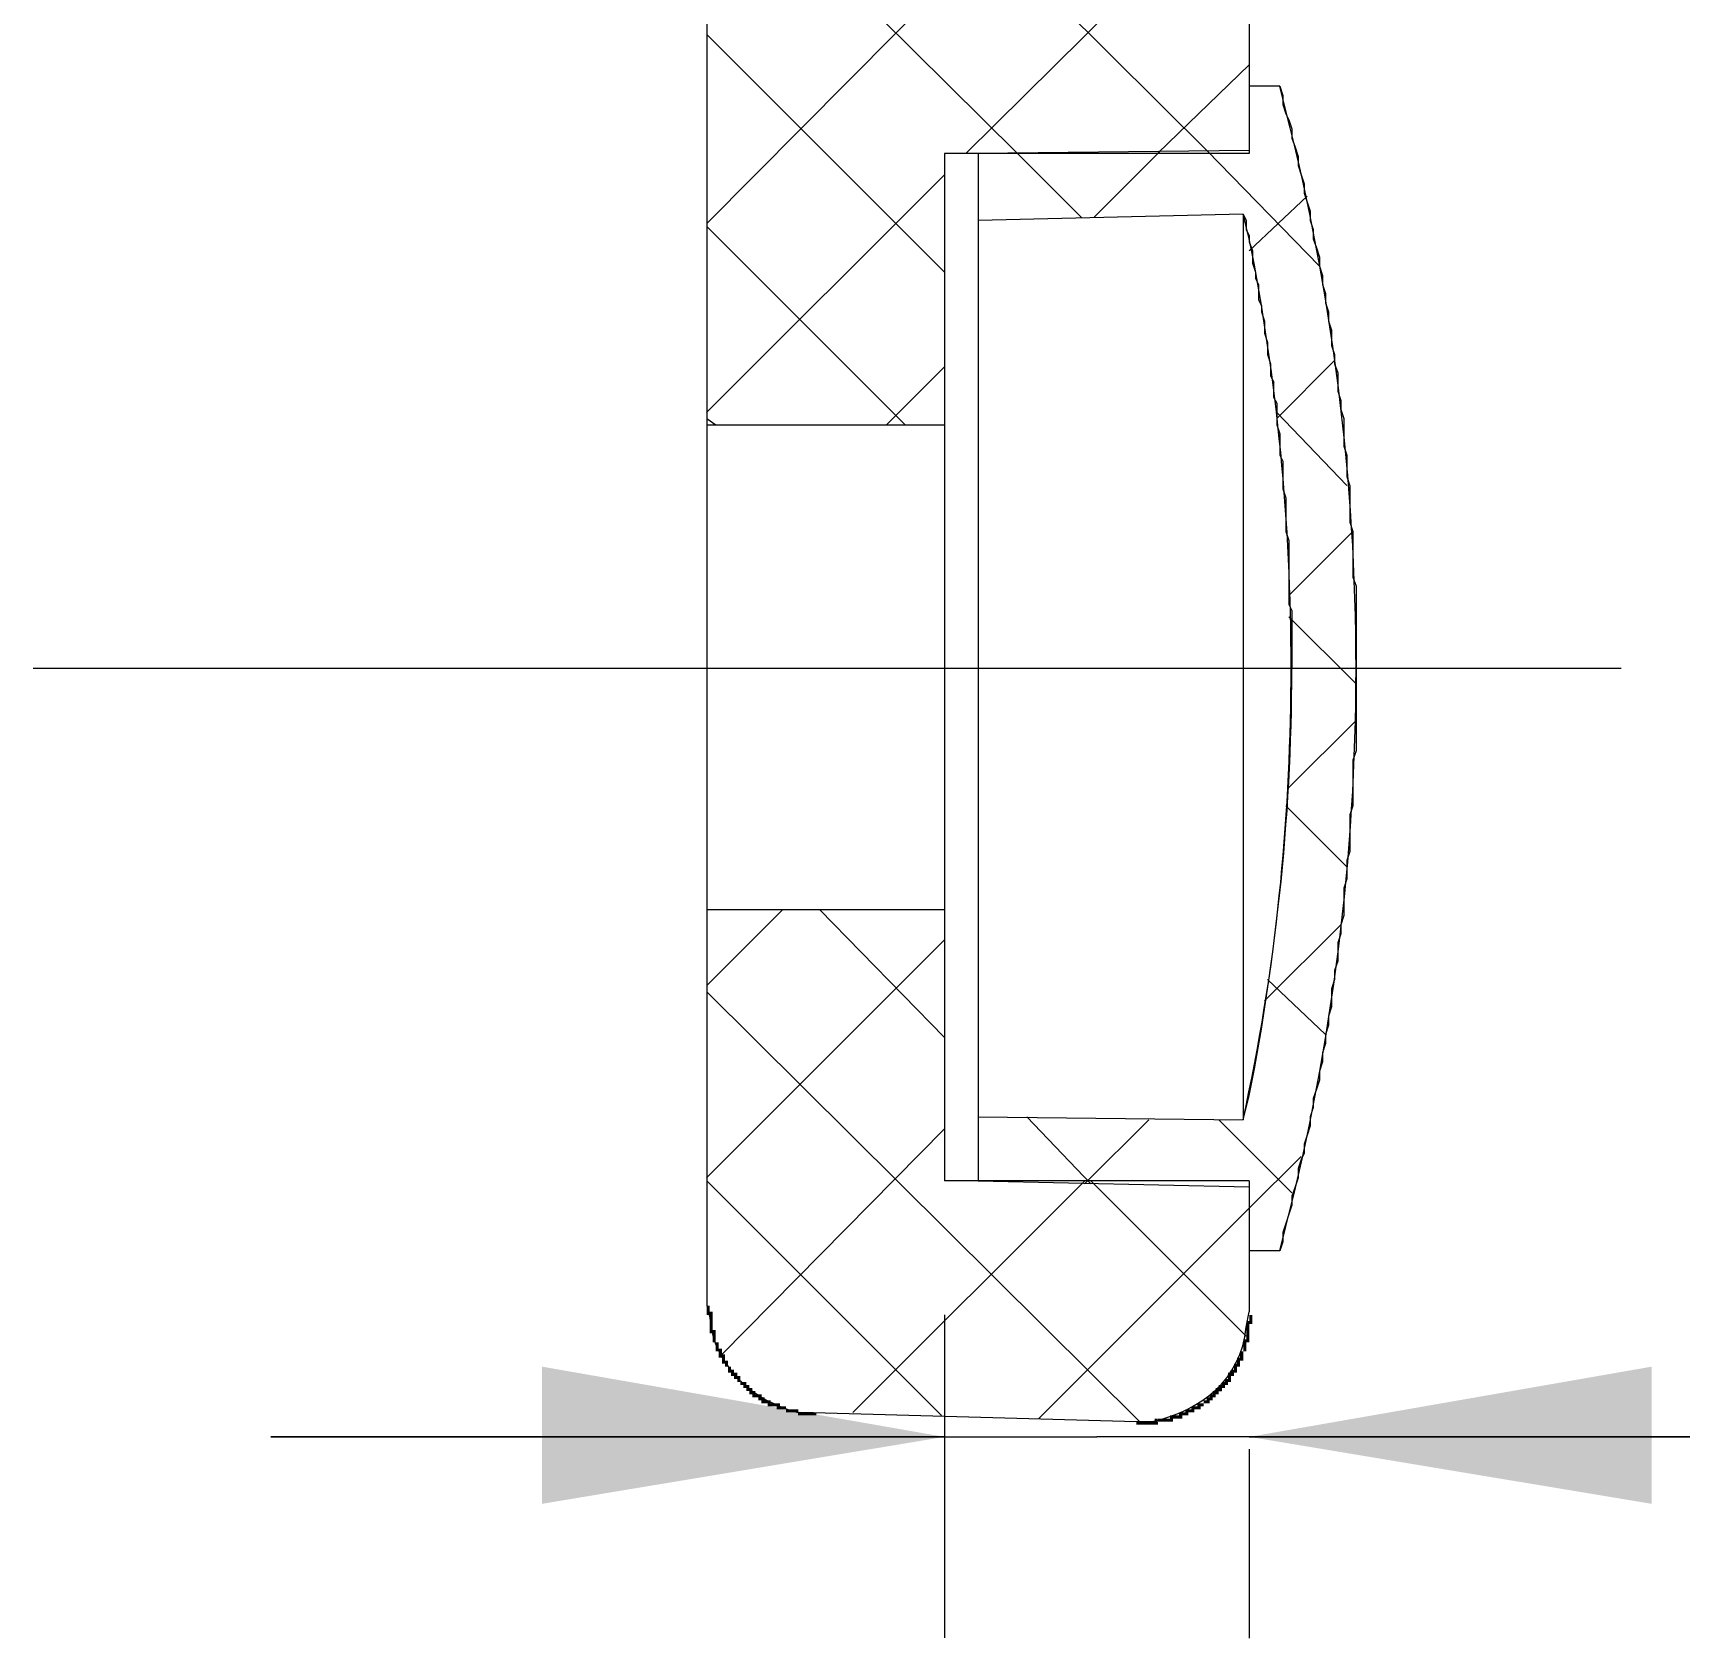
# Model space of a CAD drawing. Header units: millimetres. Extents: x 4 to 529, y -167 to 297.
# Drawn here: x 332.69 to 347.95, y -21.41 to -6.55 of the extents above; entities that cross this region are included whole.
import ezdxf

# ---------------------------------------------------------------- set-up
doc = ezdxf.new("R2010")
doc.units = ezdxf.units.MM
doc.layers.add('PDF_图层 1', color=7, linetype='Continuous', true_color=0x231f20)

msp = doc.modelspace()

# ---------------------------------------------------------------- linework, layer by layer
at = {"layer": 'PDF_图层 1', "color": 7, "lineweight": -3, "true_color": 0xffffff}
for points in [[(338.927, 158.504), (338.927, -18.33)], [(340.93, 144.109), (340.93, -3.935), (342.426, -3.935), (342.426, -4.923), (344.43, -4.951), (344.43, -5.854), (343.951, -5.854), (343.951, -7.661), (341.128, -7.661), (341.128, -10.173)], [(338.927, -3.032), (343.584, -7.661)], [(338.927, -4.782), (338.927, -7.181)], [(342.427, -4.782), (338.927, -8.31)], [(338.927, -4.81), (341.806, -7.661)], [(344.064, -4.951), (341.326, -7.661)], [(343.951, -5.854), (343.951, -7.661)], [(338.927, -6.56), (341.128, -8.761)], [(343.951, -6.842), (343.104, -7.66)], [(343.951, -7.04), (343.951, -7.633)], [(344.233, -7.04), (343.951, -7.04)], [(344.233, -7.04), (343.951, -7.04)], [(344.29, -7.266), (344.233, -7.039)], [(344.233, -7.04), (344.261, -7.125)], [(344.261, -7.124), (344.261, -7.209)], [(338.927, -7.181), (338.927, -10.172)], [(344.261, -7.209), (344.289, -7.294)], [(344.289, -7.294), (344.318, -7.35)], [(344.318, -7.35), (344.346, -7.435)], [(344.346, -7.435), (344.346, -7.52)], [(344.346, -7.52), (344.374, -7.604)], [(344.374, -7.604), (344.402, -7.689)], [(343.951, -7.661), (341.128, -7.661)], [(341.128, -7.661), (341.128, -17.173)], [(343.951, -7.633), (341.438, -7.661)], [(343.951, -7.633), (341.438, -7.661)], [(341.439, -7.661), (341.439, -8.282)], [(341.439, -7.661), (341.439, -17.173)], [(341.805, -7.661), (342.398, -8.253)], [(343.132, -7.633), (342.511, -8.253)], [(343.556, -7.633), (344.6, -8.705)], [(344.402, -7.689), (344.402, -7.774)], [(344.402, -7.774), (344.431, -7.858)], [(341.128, -7.858), (338.926, -10.06)], [(344.43, -7.858), (344.459, -7.943)], [(344.487, -8.056), (343.951, -8.564)], [(344.459, -7.943), (344.459, -8.028)], [(344.459, -8.028), (344.487, -8.112)], [(343.894, -8.225), (341.439, -8.282)], [(343.894, -8.225), (341.439, -8.282)], [(343.894, -8.225), (343.923, -8.282)], [(343.894, -8.225), (343.894, -16.608)], [(343.951, -8.451), (343.895, -8.225)], [(344.487, -8.112), (344.515, -8.197)], [(344.515, -8.197), (344.515, -8.282)], [(338.927, -8.338), (340.761, -10.172)], [(343.922, -8.282), (343.922, -8.366)], [(343.922, -8.366), (343.951, -8.423)], [(344.515, -8.282), (344.543, -8.366)], [(344.543, -8.367), (344.543, -8.451)], [(343.951, -8.423), (343.951, -8.479)], [(343.951, -8.479), (343.979, -8.564)], [(344.543, -8.451), (344.572, -8.536)], [(344.572, -8.536), (344.6, -8.621)], [(343.979, -8.564), (343.979, -8.62)], [(343.979, -8.62), (343.979, -8.677)], [(343.979, -8.677), (344.007, -8.761)], [(344.6, -8.621), (344.6, -8.705)], [(344.007, -8.761), (344.007, -8.818)], [(344.007, -8.818), (344.035, -8.874)], [(344.6, -8.705), (344.628, -8.79)], [(344.628, -8.79), (344.628, -8.875)], [(344.035, -8.874), (344.035, -8.931)], [(344.035, -8.931), (344.035, -9.016)], [(344.628, -8.875), (344.656, -8.959)], [(344.656, -8.959), (344.656, -9.044)], [(344.035, -9.015), (344.064, -9.072)], [(344.064, -9.072), (344.064, -9.128)], [(344.064, -9.128), (344.092, -9.213)], [(344.656, -9.044), (344.684, -9.129)], [(344.684, -9.129), (344.684, -9.214)], [(344.092, -9.213), (344.092, -9.269)], [(344.092, -9.269), (344.092, -9.326)], [(344.684, -9.213), (344.713, -9.299)], [(344.713, -9.298), (344.713, -9.383)], [(344.092, -9.326), (344.12, -9.411)], [(344.12, -9.41), (344.12, -9.467)], [(344.713, -9.383), (344.713, -9.439)], [(344.713, -9.439), (344.741, -9.524)], [(344.12, -9.467), (344.12, -9.523)], [(344.12, -9.523), (344.148, -9.608)], [(344.148, -9.608), (344.148, -9.664)], [(344.741, -9.58), (344.205, -10.116)], [(344.741, -9.524), (344.741, -9.609)], [(344.741, -9.609), (344.769, -9.694)], [(341.128, -9.637), (340.592, -10.173)], [(344.148, -9.665), (344.148, -9.721)], [(344.148, -9.721), (344.177, -9.778)], [(344.769, -9.693), (344.769, -9.778)], [(344.176, -9.778), (344.176, -9.862)], [(344.176, -9.862), (344.176, -9.919)], [(344.176, -9.919), (344.205, -9.975)], [(344.769, -9.778), (344.769, -9.863)], [(344.769, -9.863), (344.797, -9.948)], [(344.205, -9.975), (344.205, -10.06)], [(344.205, -10.06), (344.205, -10.116)], [(344.205, -10.06), (344.854, -10.737)], [(344.797, -9.948), (344.797, -10.032)], [(344.797, -10.032), (344.826, -10.117)], [(338.927, -10.116), (339.011, -10.173)], [(338.927, -10.173), (341.128, -10.173)], [(338.927, -10.173), (341.128, -10.173)], [(344.205, -10.116), (344.205, -10.173)], [(344.205, -10.173), (344.233, -10.258)], [(344.826, -10.117), (344.826, -10.202)], [(344.826, -10.202), (344.826, -10.286)], [(344.233, -10.258), (344.233, -10.314)], [(344.233, -10.314), (344.233, -10.37)], [(344.233, -10.37), (344.233, -10.455)], [(344.826, -10.286), (344.826, -10.371)], [(344.826, -10.371), (344.854, -10.456)], [(344.233, -10.455), (344.261, -10.512)], [(344.261, -10.512), (344.261, -10.568)], [(344.854, -10.456), (344.854, -10.568)], [(344.261, -10.568), (344.261, -10.653)], [(344.261, -10.653), (344.261, -10.709)], [(344.854, -10.568), (344.854, -10.653)], [(344.854, -10.653), (344.882, -10.738)], [(344.261, -10.709), (344.261, -10.766)], [(344.261, -10.766), (344.289, -10.85)], [(344.882, -10.738), (344.882, -10.822)], [(344.882, -10.822), (344.882, -10.907)], [(344.289, -10.85), (344.289, -10.907)], [(344.289, -10.907), (344.289, -10.963)], [(344.289, -10.963), (344.289, -11.048)], [(344.882, -10.907), (344.882, -10.992)], [(344.289, -11.048), (344.289, -11.104)], [(344.289, -11.104), (344.289, -11.161)], [(344.882, -10.991), (344.882, -11.076)], [(344.882, -11.076), (344.91, -11.161)], [(344.289, -11.161), (344.318, -11.245)], [(344.91, -11.161), (344.318, -11.754)], [(344.318, -11.245), (344.318, -11.302)], [(344.91, -11.161), (344.91, -11.245)], [(344.91, -11.245), (344.91, -11.33)], [(344.318, -11.302), (344.318, -11.358)], [(344.318, -11.358), (344.318, -11.443)], [(344.318, -11.443), (344.318, -11.499)], [(344.91, -11.33), (344.91, -11.415)], [(344.91, -11.415), (344.91, -11.5)], [(344.318, -11.499), (344.318, -11.556)], [(344.318, -11.556), (344.318, -11.641)], [(344.91, -11.499), (344.91, -11.584)], [(344.91, -11.584), (344.939, -11.669)], [(344.318, -11.64), (344.318, -11.697)], [(344.318, -11.697), (344.318, -11.753)], [(344.939, -11.669), (344.939, -11.754)], [(344.318, -11.753), (344.318, -11.838)], [(344.318, -11.838), (344.346, -11.894)], [(344.346, -11.894), (344.346, -11.951)], [(344.939, -11.753), (344.939, -11.838)], [(344.939, -11.838), (344.939, -11.923)], [(344.318, -11.951), (344.939, -12.572)], [(344.346, -11.951), (344.346, -12.036)], [(344.346, -12.036), (344.346, -12.092)], [(344.939, -11.923), (344.939, -12.008)], [(344.939, -12.007), (344.939, -12.092)], [(344.346, -12.092), (344.346, -12.148)], [(344.346, -12.149), (344.346, -12.233)], [(344.939, -12.092), (344.939, -12.177)], [(344.939, -12.177), (344.939, -12.262)], [(344.346, -12.233), (344.346, -12.29)], [(344.346, -12.29), (344.346, -12.346)], [(344.346, -12.346), (344.346, -12.431)], [(344.939, -12.262), (344.939, -12.346)], [(344.939, -12.346), (344.939, -12.431)], [(347.394, -12.431), (332.689, -12.431)], [(344.939, -12.431), (344.939, -12.516), (344.939, -12.6), (344.939, -12.685), (344.939, -12.77), (344.939, -12.854), (344.939, -12.939), (344.939, -13.024), (344.939, -13.108), (344.939, -13.193), (344.91, -13.278), (344.91, -13.362), (344.91, -13.447), (344.91, -13.532), (344.91, -13.617), (344.91, -13.701), (344.882, -13.786), (344.882, -13.871), (344.882, -13.955), (344.882, -14.04), (344.882, -14.125), (344.854, -14.209), (344.854, -14.294), (344.854, -14.379), (344.826, -14.463), (344.826, -14.548), (344.826, -14.633), (344.826, -14.717), (344.797, -14.802), (344.797, -14.887), (344.769, -14.971), (344.769, -15.056), (344.769, -15.141), (344.741, -15.225), (344.741, -15.31), (344.713, -15.395), (344.713, -15.479), (344.713, -15.564), (344.684, -15.649), (344.684, -15.733), (344.656, -15.818), (344.656, -15.903), (344.628, -15.988), (344.628, -16.072), (344.6, -16.157), (344.6, -16.242), (344.572, -16.326), (344.543, -16.411), (344.543, -16.496), (344.515, -16.58), (344.515, -16.664), (344.487, -16.75), (344.459, -16.834), (344.459, -16.918), (344.43, -16.975), (344.402, -17.06), (344.402, -17.145), (344.374, -17.229), (344.346, -17.314), (344.346, -17.399), (344.318, -17.483), (344.289, -17.568), (344.261, -17.653), (344.261, -17.737), (344.233, -17.822), (343.951, -17.822)], [(344.939, -12.911), (344.318, -13.532)], [(344.289, -13.701), (344.854, -14.265)], [(338.927, -14.661), (338.927, -18.33)], [(338.927, -14.661), (341.128, -14.661), (341.128, -17.173)], [(339.632, -14.661), (338.927, -15.366)], [(338.927, -14.661), (341.128, -14.661)], [(339.971, -14.661), (341.128, -15.847)], [(344.797, -14.802), (344.092, -15.507)], [(341.128, -14.943), (338.926, -17.145)], [(344.12, -15.31), (344.656, -15.818)], [(338.927, -15.423), (342.935, -19.403)], [(343.895, -16.608), (343.951, -16.383)], [(341.439, -16.58), (341.439, -17.173)], [(341.439, -16.58), (343.894, -16.609)], [(341.439, -16.58), (343.894, -16.609)], [(341.89, -16.58), (342.483, -17.201)], [(343.019, -16.608), (342.426, -17.201)], [(343.668, -16.608), (344.346, -17.285)], [(341.128, -16.693), (339.068, -18.781)], [(344.43, -16.947), (343.951, -17.427)], [(338.927, -17.173), (341.1, -19.346)], [(342.427, -17.173), (340.281, -19.318)], [(343.951, -17.173), (341.128, -17.173)], [(343.951, -17.173), (341.128, -17.173)], [(341.439, -17.173), (343.951, -17.229)], [(341.439, -17.173), (343.951, -17.229)], [(342.483, -17.173), (343.923, -18.613)], [(343.951, -17.173), (343.951, -18.386)], [(343.951, -17.173), (343.951, -18.386)], [(343.951, -17.229), (343.951, -17.822)], [(343.951, -17.427), (342.003, -19.375)], [(344.233, -17.822), (344.29, -17.596)], [(344.233, -17.822), (343.951, -17.822)], [(338.927, -18.33), (338.955, -18.443)], [(341.128, -18.415), (341.128, -21.406)], [(343.923, -18.528), (343.951, -18.386)], [(339.774, -19.318), (339.915, -19.318)], [(339.914, -19.318), (342.906, -19.403)], [(339.914, -19.318), (342.906, -19.403)], [(342.907, -19.402), (343.048, -19.402)], [(341.128, -19.544), (334.89, -19.544), (342.539, -19.544)], [(343.951, -19.544), (359.87, -19.544), (342.539, -19.544)], [(343.951, -19.657), (343.951, -21.407)]]:
    msp.add_lwpolyline(points, dxfattribs=at)
for centre, radius, start, end in [((324.071, -12.431), 20.868, 345.6691, 14.3309), ((323.844, -12.417), 20.494, 348.842, 11.158), ((324.621, -12.412), 19.724, 347.7156, 359.9454)]:
    msp.add_arc(centre, radius, start, end, dxfattribs=at)
for points in [[(338.955, -18.443), (338.994, -18.895), (339.357, -19.211), (339.774, -19.318)], [(343.048, -19.402), (343.5, -19.306), (343.876, -19.015), (343.923, -18.528)]]:
    msp.add_open_spline(points, degree=3, dxfattribs=at)
at = {"layer": 'PDF_图层 1', "color": 7, "lineweight": -3, "true_color": 0xffffff, "transparency": 33554559}
for points in [[(338.926, -18.33), (338.926, -18.358), (338.955, -18.33), (338.955, -18.358)], [(338.926, -18.33), (338.926, -18.358), (338.955, -18.33), (338.955, -18.358)], [(338.926, -18.33), (338.926, -18.358), (338.955, -18.33), (338.955, -18.358)], [(338.926, -18.33), (338.926, -18.358), (338.955, -18.33), (338.955, -18.358)], [(338.926, -18.33), (338.926, -18.386), (338.955, -18.33), (338.955, -18.386)], [(338.926, -18.358), (338.926, -18.386), (338.955, -18.358), (338.955, -18.386)], [(338.926, -18.358), (338.926, -18.386), (338.955, -18.358), (338.955, -18.386)], [(338.926, -18.358), (338.926, -18.386), (338.955, -18.358), (338.955, -18.386)], [(338.926, -18.358), (338.926, -18.415), (338.955, -18.358), (338.955, -18.415)], [(338.955, -18.386), (338.955, -18.415), (338.983, -18.386), (338.983, -18.415)], [(338.955, -18.386), (338.955, -18.415), (338.983, -18.386), (338.983, -18.415)], [(338.955, -18.386), (338.955, -18.415), (338.983, -18.386), (338.983, -18.415)], [(338.955, -18.386), (338.955, -18.443), (338.983, -18.386), (338.983, -18.443)], [(338.955, -18.415), (338.955, -18.442), (338.983, -18.415), (338.983, -18.442)], [(338.955, -18.415), (338.955, -18.442), (338.983, -18.415), (338.983, -18.442)], [(338.955, -18.415), (338.955, -18.442), (338.983, -18.415), (338.983, -18.442)], [(338.955, -18.415), (338.955, -18.472), (338.983, -18.415), (338.983, -18.472)], [(338.955, -18.442), (338.955, -18.471), (338.983, -18.442), (338.983, -18.471)], [(338.955, -18.442), (338.955, -18.471), (338.983, -18.442), (338.983, -18.471)], [(338.955, -18.442), (338.955, -18.471), (338.983, -18.442), (338.983, -18.471)], [(338.955, -18.442), (338.955, -18.499), (338.983, -18.442), (338.983, -18.499)], [(343.951, -18.415), (343.951, -18.472), (343.979, -18.415), (343.979, -18.472)], [(343.951, -18.415), (343.951, -18.442), (343.979, -18.415), (343.979, -18.442)], [(343.951, -18.415), (343.951, -18.442), (343.979, -18.415), (343.979, -18.442)], [(343.951, -18.415), (343.951, -18.442), (343.979, -18.415), (343.979, -18.442)], [(343.951, -18.415), (343.951, -18.442), (343.979, -18.415), (343.979, -18.442)], [(343.951, -18.442), (343.951, -18.499), (343.979, -18.442), (343.979, -18.499)], [(343.951, -18.442), (343.951, -18.471), (343.979, -18.442), (343.979, -18.471)], [(343.951, -18.442), (343.951, -18.471), (343.979, -18.442), (343.979, -18.471)], [(343.951, -18.442), (343.951, -18.471), (343.979, -18.442), (343.979, -18.471)], [(338.955, -18.472), (338.955, -18.499), (338.983, -18.472), (338.983, -18.499)], [(338.955, -18.472), (338.955, -18.499), (338.983, -18.472), (338.983, -18.499)], [(338.955, -18.472), (338.955, -18.499), (338.983, -18.472), (338.983, -18.499)], [(338.955, -18.472), (338.955, -18.528), (338.983, -18.472), (338.983, -18.528)], [(338.955, -18.499), (338.955, -18.528), (338.983, -18.499), (338.983, -18.528)], [(338.955, -18.499), (338.955, -18.528), (338.983, -18.499), (338.983, -18.528)], [(338.955, -18.499), (338.955, -18.528), (338.983, -18.499), (338.983, -18.528)], [(338.955, -18.499), (338.955, -18.556), (338.983, -18.499), (338.983, -18.556)], [(338.955, -18.528), (338.955, -18.555), (338.983, -18.528), (338.983, -18.555)], [(338.955, -18.528), (338.955, -18.555), (338.983, -18.528), (338.983, -18.555)], [(338.955, -18.528), (338.955, -18.555), (338.983, -18.528), (338.983, -18.555)], [(338.955, -18.528), (338.955, -18.584), (338.983, -18.528), (338.983, -18.584)], [(338.955, -18.556), (338.955, -18.584), (338.983, -18.556), (338.983, -18.584)], [(338.955, -18.556), (338.955, -18.584), (338.983, -18.556), (338.983, -18.584)], [(338.955, -18.556), (338.955, -18.584), (339.011, -18.556), (339.011, -18.584)], [(338.983, -18.584), (338.983, -18.612), (339.011, -18.584), (339.011, -18.612)], [(338.983, -18.584), (338.983, -18.612), (339.011, -18.584), (339.011, -18.612)], [(338.983, -18.584), (338.983, -18.612), (339.011, -18.584), (339.011, -18.612)], [(338.983, -18.584), (338.983, -18.612), (339.011, -18.584), (339.011, -18.612)], [(338.983, -18.584), (338.983, -18.64), (339.011, -18.584), (339.011, -18.64)], [(338.983, -18.612), (338.983, -18.64), (339.011, -18.612), (339.011, -18.64)], [(338.983, -18.612), (338.983, -18.64), (339.011, -18.612), (339.011, -18.64)], [(338.983, -18.612), (338.983, -18.64), (339.011, -18.612), (339.011, -18.64)], [(338.983, -18.612), (338.983, -18.669), (339.011, -18.612), (339.011, -18.669)], [(343.922, -18.472), (343.922, -18.528), (343.95, -18.472), (343.95, -18.528)], [(343.922, -18.472), (343.922, -18.499), (343.979, -18.472), (343.979, -18.499)], [(343.922, -18.499), (343.922, -18.556), (343.95, -18.499), (343.95, -18.556)], [(343.922, -18.499), (343.922, -18.528), (343.95, -18.499), (343.95, -18.528)], [(343.922, -18.499), (343.922, -18.528), (343.95, -18.499), (343.95, -18.528)], [(343.922, -18.499), (343.922, -18.528), (343.95, -18.499), (343.95, -18.528)], [(343.922, -18.528), (343.922, -18.584), (343.95, -18.528), (343.95, -18.584)], [(343.922, -18.528), (343.922, -18.555), (343.95, -18.528), (343.95, -18.555)], [(343.922, -18.528), (343.922, -18.555), (343.95, -18.528), (343.95, -18.555)], [(343.922, -18.556), (343.922, -18.613), (343.95, -18.556), (343.95, -18.613)], [(343.922, -18.556), (343.922, -18.584), (343.95, -18.556), (343.95, -18.584)], [(343.922, -18.556), (343.922, -18.584), (343.95, -18.556), (343.95, -18.584)], [(343.922, -18.556), (343.922, -18.584), (343.95, -18.556), (343.95, -18.584)], [(343.922, -18.584), (343.922, -18.64), (343.95, -18.584), (343.95, -18.64)], [(343.922, -18.584), (343.922, -18.612), (343.95, -18.584), (343.95, -18.612)], [(343.922, -18.584), (343.922, -18.612), (343.95, -18.584), (343.95, -18.612)], [(343.922, -18.584), (343.922, -18.612), (343.95, -18.584), (343.95, -18.612)], [(343.922, -18.612), (343.922, -18.669), (343.95, -18.612), (343.95, -18.669)], [(343.922, -18.612), (343.922, -18.64), (343.95, -18.612), (343.95, -18.64)], [(343.922, -18.612), (343.922, -18.64), (343.95, -18.612), (343.95, -18.64)], [(343.922, -18.612), (343.922, -18.64), (343.95, -18.612), (343.95, -18.64)], [(343.951, -18.472), (343.951, -18.499), (343.979, -18.472), (343.979, -18.499)], [(338.983, -18.64), (338.983, -18.669), (339.011, -18.64), (339.011, -18.669)], [(338.983, -18.64), (338.983, -18.669), (339.011, -18.64), (339.011, -18.669)], [(338.983, -18.64), (338.983, -18.669), (339.011, -18.64), (339.011, -18.669)], [(338.983, -18.64), (338.983, -18.669), (339.011, -18.64), (339.011, -18.669)], [(339.011, -18.669), (339.011, -18.696), (339.039, -18.669), (339.039, -18.696)], [(339.011, -18.669), (339.011, -18.696), (339.039, -18.669), (339.039, -18.696)], [(339.011, -18.669), (339.011, -18.696), (339.039, -18.669), (339.039, -18.696)], [(339.011, -18.669), (339.011, -18.726), (339.039, -18.669), (339.039, -18.726)], [(339.011, -18.696), (339.011, -18.725), (339.039, -18.696), (339.039, -18.725)], [(339.011, -18.696), (339.011, -18.725), (339.039, -18.696), (339.039, -18.725)], [(339.011, -18.696), (339.011, -18.725), (339.039, -18.696), (339.039, -18.725)], [(339.011, -18.696), (339.011, -18.753), (339.039, -18.696), (339.039, -18.753)], [(339.011, -18.726), (339.011, -18.753), (339.039, -18.726), (339.039, -18.753)], [(339.011, -18.726), (339.011, -18.753), (339.068, -18.726), (339.068, -18.753)], [(339.039, -18.726), (339.039, -18.782), (339.068, -18.726), (339.068, -18.782)], [(339.039, -18.753), (339.039, -18.781), (339.068, -18.753), (339.068, -18.781)], [(339.039, -18.753), (339.039, -18.781), (339.068, -18.753), (339.068, -18.781)], [(339.039, -18.753), (339.039, -18.781), (339.068, -18.753), (339.068, -18.781)], [(339.039, -18.753), (339.039, -18.781), (339.068, -18.753), (339.068, -18.781)], [(339.039, -18.753), (339.039, -18.81), (339.068, -18.753), (339.068, -18.81)], [(343.866, -18.753), (343.866, -18.81), (343.894, -18.753), (343.894, -18.81)], [(343.866, -18.753), (343.866, -18.781), (343.894, -18.753), (343.894, -18.781)], [(343.866, -18.753), (343.866, -18.781), (343.894, -18.753), (343.894, -18.781)], [(343.866, -18.753), (343.866, -18.781), (343.894, -18.753), (343.894, -18.781)], [(343.866, -18.753), (343.866, -18.781), (343.894, -18.753), (343.894, -18.781)], [(343.894, -18.64), (343.894, -18.697), (343.922, -18.64), (343.922, -18.697)], [(343.894, -18.64), (343.894, -18.669), (343.951, -18.64), (343.951, -18.669)], [(343.894, -18.669), (343.894, -18.726), (343.922, -18.669), (343.922, -18.726)], [(343.894, -18.669), (343.894, -18.696), (343.922, -18.669), (343.922, -18.696)], [(343.894, -18.669), (343.894, -18.696), (343.922, -18.669), (343.922, -18.696)], [(343.894, -18.696), (343.894, -18.753), (343.922, -18.696), (343.922, -18.753)], [(343.894, -18.696), (343.894, -18.725), (343.922, -18.696), (343.922, -18.725)], [(343.894, -18.696), (343.894, -18.725), (343.922, -18.696), (343.922, -18.725)], [(343.894, -18.696), (343.894, -18.725), (343.922, -18.696), (343.922, -18.725)], [(343.894, -18.726), (343.894, -18.753), (343.922, -18.726), (343.922, -18.753)], [(343.894, -18.726), (343.894, -18.753), (343.922, -18.726), (343.922, -18.753)], [(343.894, -18.726), (343.894, -18.753), (343.922, -18.726), (343.922, -18.753)], [(343.894, -18.726), (343.894, -18.753), (343.922, -18.726), (343.922, -18.753)], [(343.922, -18.64), (343.922, -18.669), (343.95, -18.64), (343.95, -18.669)], [(339.039, -18.781), (339.039, -18.809), (339.068, -18.781), (339.068, -18.809)], [(339.039, -18.781), (339.039, -18.809), (339.096, -18.781), (339.096, -18.809)], [(339.068, -18.781), (339.068, -18.838), (339.096, -18.781), (339.096, -18.838)], [(339.068, -18.81), (339.068, -18.838), (339.096, -18.81), (339.096, -18.838)], [(339.068, -18.81), (339.068, -18.838), (339.096, -18.81), (339.096, -18.838)], [(339.068, -18.81), (339.068, -18.838), (339.096, -18.81), (339.096, -18.838)], [(339.068, -18.81), (339.068, -18.867), (339.096, -18.81), (339.096, -18.867)], [(339.068, -18.838), (339.068, -18.866), (339.124, -18.838), (339.124, -18.866)], [(339.096, -18.838), (339.096, -18.866), (339.124, -18.838), (339.124, -18.866)], [(339.096, -18.838), (339.096, -18.895), (339.124, -18.838), (339.124, -18.895)], [(339.096, -18.866), (339.096, -18.894), (339.124, -18.866), (339.124, -18.894)], [(339.096, -18.866), (339.096, -18.894), (339.124, -18.866), (339.124, -18.894)], [(339.096, -18.866), (339.096, -18.894), (339.124, -18.866), (339.124, -18.894)], [(339.096, -18.866), (339.096, -18.894), (339.124, -18.866), (339.124, -18.894)], [(339.124, -18.895), (339.124, -18.923), (339.152, -18.895), (339.152, -18.923)], [(339.124, -18.895), (339.124, -18.923), (339.152, -18.895), (339.152, -18.923)], [(339.124, -18.895), (339.124, -18.923), (339.152, -18.895), (339.152, -18.923)], [(339.124, -18.895), (339.124, -18.923), (339.152, -18.895), (339.152, -18.923)], [(339.124, -18.895), (339.124, -18.923), (339.152, -18.895), (339.152, -18.923)], [(339.124, -18.895), (339.124, -18.951), (339.152, -18.895), (339.152, -18.951)], [(343.81, -18.866), (343.81, -18.923), (343.838, -18.866), (343.838, -18.923)], [(343.81, -18.866), (343.81, -18.894), (343.866, -18.866), (343.866, -18.894)], [(343.81, -18.895), (343.81, -18.951), (343.838, -18.895), (343.838, -18.951)], [(343.81, -18.895), (343.81, -18.923), (343.838, -18.895), (343.838, -18.923)], [(343.81, -18.895), (343.81, -18.923), (343.838, -18.895), (343.838, -18.923)], [(343.81, -18.895), (343.81, -18.923), (343.838, -18.895), (343.838, -18.923)], [(343.838, -18.81), (343.838, -18.867), (343.866, -18.81), (343.866, -18.867)], [(343.838, -18.81), (343.838, -18.838), (343.894, -18.81), (343.894, -18.838)], [(343.838, -18.838), (343.838, -18.895), (343.866, -18.838), (343.866, -18.895)], [(343.838, -18.838), (343.838, -18.866), (343.866, -18.838), (343.866, -18.866)], [(343.838, -18.838), (343.838, -18.866), (343.866, -18.838), (343.866, -18.866)], [(343.838, -18.838), (343.838, -18.866), (343.866, -18.838), (343.866, -18.866)], [(343.838, -18.866), (343.838, -18.894), (343.866, -18.866), (343.866, -18.894)], [(343.866, -18.781), (343.866, -18.838), (343.894, -18.781), (343.894, -18.838)], [(343.866, -18.781), (343.866, -18.809), (343.894, -18.781), (343.894, -18.809)], [(343.866, -18.781), (343.866, -18.809), (343.894, -18.781), (343.894, -18.809)], [(343.866, -18.781), (343.866, -18.809), (343.894, -18.781), (343.894, -18.809)], [(339.124, -18.923), (339.124, -18.951), (339.181, -18.923), (339.181, -18.951)], [(339.152, -18.923), (339.152, -18.951), (339.181, -18.923), (339.181, -18.951)], [(339.152, -18.923), (339.152, -18.98), (339.181, -18.923), (339.181, -18.98)], [(339.152, -18.951), (339.152, -18.979), (339.181, -18.951), (339.181, -18.979)], [(339.152, -18.951), (339.152, -18.979), (339.181, -18.951), (339.181, -18.979)], [(339.152, -18.951), (339.152, -18.979), (339.209, -18.951), (339.209, -18.979)], [(339.181, -18.951), (339.181, -19.007), (339.209, -18.951), (339.209, -19.007)], [(339.181, -18.98), (339.181, -19.007), (339.209, -18.98), (339.209, -19.007)], [(339.181, -18.98), (339.181, -19.007), (339.209, -18.98), (339.209, -19.007)], [(339.181, -18.98), (339.181, -19.007), (339.209, -18.98), (339.209, -19.007)], [(339.181, -18.98), (339.181, -19.007), (339.237, -18.98), (339.237, -19.007)], [(339.209, -19.007), (339.209, -19.035), (339.237, -19.007), (339.237, -19.035)], [(339.209, -19.007), (339.209, -19.035), (339.237, -19.007), (339.237, -19.035)], [(339.209, -19.007), (339.209, -19.035), (339.237, -19.007), (339.237, -19.035)], [(339.209, -19.007), (339.209, -19.035), (339.237, -19.007), (339.237, -19.035)], [(339.209, -19.007), (339.209, -19.035), (339.237, -19.007), (339.237, -19.035)], [(339.209, -19.007), (339.209, -19.035), (339.237, -19.007), (339.237, -19.035)], [(339.237, -19.035), (339.237, -19.063), (339.265, -19.035), (339.265, -19.063)], [(339.237, -19.035), (339.237, -19.063), (339.265, -19.035), (339.265, -19.063)], [(339.237, -19.035), (339.237, -19.063), (339.265, -19.035), (339.265, -19.063)], [(339.237, -19.035), (339.237, -19.063), (339.265, -19.035), (339.265, -19.063)], [(339.237, -19.035), (339.237, -19.063), (339.265, -19.035), (339.265, -19.063)], [(339.237, -19.035), (339.237, -19.063), (339.293, -19.035), (339.293, -19.063)], [(339.265, -19.064), (339.265, -19.092), (339.293, -19.064), (339.293, -19.092)], [(339.265, -19.064), (339.265, -19.092), (339.293, -19.064), (339.293, -19.092)], [(339.265, -19.064), (339.265, -19.092), (339.293, -19.064), (339.293, -19.092)], [(339.265, -19.064), (339.265, -19.092), (339.293, -19.064), (339.293, -19.092)], [(339.265, -19.064), (339.265, -19.092), (339.322, -19.064), (339.322, -19.092)], [(343.668, -19.064), (343.668, -19.121), (343.696, -19.064), (343.696, -19.121)], [(343.668, -19.064), (343.668, -19.092), (343.725, -19.064), (343.725, -19.092)], [(343.697, -19.035), (343.697, -19.092), (343.725, -19.035), (343.725, -19.092)], [(343.697, -19.035), (343.697, -19.063), (343.725, -19.035), (343.725, -19.063)], [(343.697, -19.035), (343.697, -19.063), (343.754, -19.035), (343.754, -19.063)], [(343.697, -19.064), (343.697, -19.092), (343.725, -19.064), (343.725, -19.092)], [(343.697, -19.064), (343.697, -19.092), (343.725, -19.064), (343.725, -19.092)], [(343.725, -19.007), (343.725, -19.064), (343.753, -19.007), (343.753, -19.064)], [(343.725, -19.007), (343.725, -19.035), (343.753, -19.007), (343.753, -19.035)], [(343.725, -19.007), (343.725, -19.035), (343.753, -19.007), (343.753, -19.035)], [(343.725, -19.007), (343.725, -19.035), (343.781, -19.007), (343.781, -19.035)], [(343.725, -19.035), (343.725, -19.063), (343.753, -19.035), (343.753, -19.063)], [(343.753, -18.951), (343.753, -19.007), (343.781, -18.951), (343.781, -19.007)], [(343.753, -18.98), (343.753, -19.007), (343.781, -18.98), (343.781, -19.007)], [(343.753, -18.98), (343.753, -19.007), (343.781, -18.98), (343.781, -19.007)], [(343.753, -18.98), (343.753, -19.007), (343.781, -18.98), (343.781, -19.007)], [(343.753, -18.98), (343.753, -19.007), (343.781, -18.98), (343.781, -19.007)], [(343.781, -18.923), (343.781, -18.98), (343.81, -18.923), (343.81, -18.98)], [(343.781, -18.923), (343.781, -18.951), (343.81, -18.923), (343.81, -18.951)], [(343.781, -18.923), (343.781, -18.951), (343.838, -18.923), (343.838, -18.951)], [(343.781, -18.951), (343.781, -18.979), (343.81, -18.951), (343.81, -18.979)], [(343.781, -18.951), (343.781, -18.979), (343.81, -18.951), (343.81, -18.979)], [(343.781, -18.951), (343.781, -18.979), (343.81, -18.951), (343.81, -18.979)], [(343.781, -18.951), (343.781, -18.979), (343.81, -18.951), (343.81, -18.979)], [(339.293, -19.092), (339.293, -19.12), (339.322, -19.092), (339.322, -19.12)], [(339.293, -19.092), (339.293, -19.12), (339.322, -19.092), (339.322, -19.12)], [(339.293, -19.092), (339.293, -19.12), (339.322, -19.092), (339.322, -19.12)], [(339.293, -19.092), (339.293, -19.12), (339.322, -19.092), (339.322, -19.12)], [(339.293, -19.092), (339.293, -19.12), (339.35, -19.092), (339.35, -19.12)], [(339.322, -19.092), (339.322, -19.149), (339.35, -19.092), (339.35, -19.149)], [(339.322, -19.12), (339.322, -19.148), (339.35, -19.12), (339.35, -19.148)], [(339.322, -19.12), (339.322, -19.148), (339.378, -19.12), (339.378, -19.148)], [(339.35, -19.12), (339.35, -19.148), (339.378, -19.12), (339.378, -19.148)], [(339.35, -19.12), (339.35, -19.148), (339.378, -19.12), (339.378, -19.148)], [(339.35, -19.12), (339.35, -19.148), (339.378, -19.12), (339.378, -19.148)], [(339.35, -19.12), (339.35, -19.177), (339.378, -19.12), (339.378, -19.177)], [(339.378, -19.149), (339.378, -19.177), (339.406, -19.149), (339.406, -19.177)], [(339.378, -19.149), (339.378, -19.177), (339.406, -19.149), (339.406, -19.177)], [(339.378, -19.149), (339.378, -19.177), (339.406, -19.149), (339.406, -19.177)], [(339.378, -19.149), (339.378, -19.177), (339.406, -19.149), (339.406, -19.177)], [(339.378, -19.149), (339.378, -19.177), (339.435, -19.149), (339.435, -19.177)], [(339.406, -19.149), (339.406, -19.205), (339.434, -19.149), (339.434, -19.205)], [(339.406, -19.177), (339.406, -19.205), (339.434, -19.177), (339.434, -19.205)], [(339.406, -19.177), (339.406, -19.205), (339.434, -19.177), (339.434, -19.205)], [(339.406, -19.177), (339.406, -19.205), (339.463, -19.177), (339.463, -19.205)], [(339.434, -19.177), (339.434, -19.205), (339.462, -19.177), (339.462, -19.205)], [(339.434, -19.177), (339.434, -19.205), (339.462, -19.177), (339.462, -19.205)], [(339.434, -19.177), (339.434, -19.234), (339.462, -19.177), (339.462, -19.234)], [(339.463, -19.205), (339.463, -19.233), (339.491, -19.205), (339.491, -19.233)], [(339.463, -19.205), (339.463, -19.233), (339.491, -19.205), (339.491, -19.233)], [(339.463, -19.205), (339.463, -19.233), (339.491, -19.205), (339.491, -19.233)], [(339.463, -19.205), (339.463, -19.233), (339.491, -19.205), (339.491, -19.233)], [(339.463, -19.205), (339.463, -19.233), (339.52, -19.205), (339.52, -19.233)], [(339.491, -19.205), (339.491, -19.233), (339.519, -19.205), (339.519, -19.233)], [(339.491, -19.205), (339.491, -19.233), (339.519, -19.205), (339.519, -19.233)], [(339.491, -19.205), (339.491, -19.261), (339.519, -19.205), (339.519, -19.261)], [(343.527, -19.205), (343.527, -19.233), (343.556, -19.205), (343.556, -19.233)], [(343.527, -19.205), (343.527, -19.233), (343.556, -19.205), (343.556, -19.233)], [(343.527, -19.205), (343.527, -19.233), (343.556, -19.205), (343.556, -19.233)], [(343.527, -19.205), (343.527, -19.233), (343.556, -19.205), (343.556, -19.233)], [(343.527, -19.205), (343.527, -19.233), (343.584, -19.205), (343.584, -19.233)], [(343.556, -19.177), (343.556, -19.234), (343.584, -19.177), (343.584, -19.234)], [(343.556, -19.177), (343.556, -19.205), (343.584, -19.177), (343.584, -19.205)], [(343.556, -19.177), (343.556, -19.205), (343.584, -19.177), (343.584, -19.205)], [(343.556, -19.177), (343.556, -19.205), (343.612, -19.177), (343.612, -19.205)], [(343.584, -19.149), (343.584, -19.205), (343.611, -19.149), (343.611, -19.205)], [(343.584, -19.149), (343.584, -19.177), (343.64, -19.149), (343.64, -19.177)], [(343.584, -19.177), (343.584, -19.205), (343.611, -19.177), (343.611, -19.205)], [(343.612, -19.12), (343.612, -19.177), (343.64, -19.12), (343.64, -19.177)], [(343.612, -19.12), (343.612, -19.148), (343.668, -19.12), (343.668, -19.148)], [(343.612, -19.149), (343.612, -19.177), (343.64, -19.149), (343.64, -19.177)], [(343.612, -19.149), (343.612, -19.177), (343.64, -19.149), (343.64, -19.177)], [(343.64, -19.092), (343.64, -19.149), (343.668, -19.092), (343.668, -19.149)], [(343.64, -19.092), (343.64, -19.12), (343.697, -19.092), (343.697, -19.12)], [(343.64, -19.12), (343.64, -19.148), (343.668, -19.12), (343.668, -19.148)], [(343.64, -19.12), (343.64, -19.148), (343.668, -19.12), (343.668, -19.148)], [(343.668, -19.092), (343.668, -19.12), (343.696, -19.092), (343.696, -19.12)], [(343.668, -19.092), (343.668, -19.12), (343.696, -19.092), (343.696, -19.12)], [(339.519, -19.234), (339.519, -19.261), (339.547, -19.234), (339.547, -19.261)], [(339.519, -19.234), (339.519, -19.261), (339.547, -19.234), (339.547, -19.261)], [(339.519, -19.234), (339.519, -19.261), (339.547, -19.234), (339.547, -19.261)], [(339.519, -19.234), (339.519, -19.261), (339.547, -19.234), (339.547, -19.261)], [(339.519, -19.234), (339.519, -19.261), (339.576, -19.234), (339.576, -19.261)], [(339.547, -19.234), (339.547, -19.261), (339.576, -19.234), (339.576, -19.261)], [(339.547, -19.234), (339.547, -19.261), (339.576, -19.234), (339.576, -19.261)], [(339.547, -19.234), (339.547, -19.261), (339.576, -19.234), (339.576, -19.261)], [(339.547, -19.234), (339.547, -19.261), (339.604, -19.234), (339.604, -19.261)], [(339.576, -19.261), (339.576, -19.289), (339.604, -19.261), (339.604, -19.289)], [(339.576, -19.261), (339.576, -19.289), (339.604, -19.261), (339.604, -19.289)], [(339.576, -19.261), (339.576, -19.289), (339.604, -19.261), (339.604, -19.289)], [(339.576, -19.261), (339.576, -19.289), (339.632, -19.261), (339.632, -19.289)], [(339.604, -19.261), (339.604, -19.289), (339.632, -19.261), (339.632, -19.289)], [(339.604, -19.261), (339.604, -19.289), (339.632, -19.261), (339.632, -19.289)], [(339.604, -19.261), (339.604, -19.289), (339.632, -19.261), (339.632, -19.289)], [(339.604, -19.261), (339.604, -19.289), (339.66, -19.261), (339.66, -19.289)], [(339.632, -19.261), (339.632, -19.289), (339.66, -19.261), (339.66, -19.289)], [(339.632, -19.261), (339.632, -19.289), (339.66, -19.261), (339.66, -19.289)], [(339.632, -19.261), (339.632, -19.289), (339.66, -19.261), (339.66, -19.289)], [(339.632, -19.261), (339.632, -19.289), (339.66, -19.261), (339.66, -19.289)], [(339.66, -19.289), (339.66, -19.317), (339.689, -19.289), (339.689, -19.317)], [(339.66, -19.289), (339.66, -19.317), (339.689, -19.289), (339.689, -19.317)], [(339.66, -19.289), (339.66, -19.317), (339.689, -19.289), (339.689, -19.317)], [(339.66, -19.289), (339.66, -19.317), (339.689, -19.289), (339.689, -19.317)], [(339.66, -19.289), (339.66, -19.317), (339.717, -19.289), (339.717, -19.317)], [(339.688, -19.289), (339.688, -19.317), (339.716, -19.289), (339.716, -19.317)], [(339.688, -19.289), (339.688, -19.317), (339.716, -19.289), (339.716, -19.317)], [(339.688, -19.289), (339.688, -19.317), (339.716, -19.289), (339.716, -19.317)], [(339.688, -19.289), (339.688, -19.317), (339.745, -19.289), (339.745, -19.317)], [(339.717, -19.289), (339.717, -19.317), (339.745, -19.289), (339.745, -19.317)], [(339.717, -19.289), (339.717, -19.317), (339.745, -19.289), (339.745, -19.317)], [(339.717, -19.289), (339.717, -19.317), (339.745, -19.289), (339.745, -19.317)], [(339.717, -19.289), (339.717, -19.317), (339.774, -19.289), (339.774, -19.317)], [(339.745, -19.289), (339.745, -19.317), (339.773, -19.289), (339.773, -19.317)], [(339.745, -19.289), (339.745, -19.317), (339.773, -19.289), (339.773, -19.317)], [(339.745, -19.289), (339.745, -19.317), (339.773, -19.289), (339.773, -19.317)], [(339.745, -19.289), (339.745, -19.317), (339.773, -19.289), (339.773, -19.317)], [(339.773, -19.318), (339.773, -19.346), (339.801, -19.318), (339.801, -19.346)], [(339.773, -19.318), (339.773, -19.346), (339.801, -19.318), (339.801, -19.346)], [(339.773, -19.318), (339.773, -19.346), (339.801, -19.318), (339.801, -19.346)], [(339.773, -19.318), (339.773, -19.346), (339.801, -19.318), (339.801, -19.346)], [(339.773, -19.318), (339.773, -19.346), (339.83, -19.318), (339.83, -19.346)], [(339.801, -19.318), (339.801, -19.346), (339.83, -19.318), (339.83, -19.346)], [(339.801, -19.318), (339.801, -19.346), (339.83, -19.318), (339.83, -19.346)], [(339.801, -19.318), (339.801, -19.346), (339.83, -19.318), (339.83, -19.346)], [(339.801, -19.318), (339.801, -19.346), (339.858, -19.318), (339.858, -19.346)], [(339.83, -19.318), (339.83, -19.346), (339.858, -19.318), (339.858, -19.346)], [(339.83, -19.318), (339.83, -19.346), (339.858, -19.318), (339.858, -19.346)], [(339.83, -19.318), (339.83, -19.346), (339.858, -19.318), (339.858, -19.346)], [(339.83, -19.318), (339.83, -19.346), (339.887, -19.318), (339.887, -19.346)], [(339.858, -19.318), (339.858, -19.346), (339.886, -19.318), (339.886, -19.346)], [(339.858, -19.318), (339.858, -19.346), (339.886, -19.318), (339.886, -19.346)], [(339.858, -19.318), (339.858, -19.346), (339.886, -19.318), (339.886, -19.346)], [(339.858, -19.318), (339.858, -19.346), (339.914, -19.318), (339.914, -19.346)], [(339.887, -19.318), (339.887, -19.346), (339.914, -19.318), (339.914, -19.346)], [(339.887, -19.318), (339.887, -19.346), (339.914, -19.318), (339.914, -19.346)], [(339.887, -19.318), (339.887, -19.346), (339.914, -19.318), (339.914, -19.346)], [(339.887, -19.318), (339.887, -19.346), (339.943, -19.318), (339.943, -19.346)], [(339.914, -19.318), (339.914, -19.346), (339.942, -19.318), (339.942, -19.346)], [(343.076, -19.374), (343.076, -19.431), (343.103, -19.374), (343.103, -19.431)], [(343.104, -19.374), (343.104, -19.402), (343.132, -19.374), (343.132, -19.402)], [(343.104, -19.374), (343.104, -19.402), (343.132, -19.374), (343.132, -19.402)], [(343.104, -19.374), (343.104, -19.402), (343.132, -19.374), (343.132, -19.402)], [(343.104, -19.374), (343.104, -19.402), (343.132, -19.374), (343.132, -19.402)], [(343.104, -19.374), (343.104, -19.402), (343.161, -19.374), (343.161, -19.402)], [(343.132, -19.374), (343.132, -19.402), (343.16, -19.374), (343.16, -19.402)], [(343.132, -19.374), (343.132, -19.402), (343.16, -19.374), (343.16, -19.402)], [(343.132, -19.374), (343.132, -19.402), (343.16, -19.374), (343.16, -19.402)], [(343.132, -19.374), (343.132, -19.402), (343.189, -19.374), (343.189, -19.402)], [(343.16, -19.374), (343.16, -19.402), (343.189, -19.374), (343.189, -19.402)], [(343.16, -19.374), (343.16, -19.402), (343.189, -19.374), (343.189, -19.402)], [(343.16, -19.374), (343.16, -19.402), (343.217, -19.374), (343.217, -19.402)], [(343.189, -19.374), (343.189, -19.402), (343.217, -19.374), (343.217, -19.402)], [(343.189, -19.374), (343.189, -19.402), (343.217, -19.374), (343.217, -19.402)], [(343.189, -19.374), (343.189, -19.402), (343.217, -19.374), (343.217, -19.402)], [(343.189, -19.374), (343.189, -19.402), (343.245, -19.374), (343.245, -19.402)], [(343.217, -19.346), (343.217, -19.403), (343.245, -19.346), (343.245, -19.403)], [(343.217, -19.346), (343.217, -19.374), (343.245, -19.346), (343.245, -19.374)], [(343.217, -19.346), (343.217, -19.374), (343.273, -19.346), (343.273, -19.374)], [(343.245, -19.346), (343.245, -19.374), (343.273, -19.346), (343.273, -19.374)], [(343.245, -19.346), (343.245, -19.374), (343.273, -19.346), (343.273, -19.374)], [(343.245, -19.346), (343.245, -19.374), (343.273, -19.346), (343.273, -19.374)], [(343.245, -19.346), (343.245, -19.374), (343.301, -19.346), (343.301, -19.374)], [(343.273, -19.346), (343.273, -19.374), (343.301, -19.346), (343.301, -19.374)], [(343.273, -19.346), (343.273, -19.374), (343.301, -19.346), (343.301, -19.374)], [(343.273, -19.346), (343.273, -19.374), (343.33, -19.346), (343.33, -19.374)], [(343.301, -19.318), (343.301, -19.375), (343.33, -19.318), (343.33, -19.375)], [(343.301, -19.318), (343.301, -19.346), (343.33, -19.318), (343.33, -19.346)], [(343.301, -19.318), (343.301, -19.346), (343.358, -19.318), (343.358, -19.346)], [(343.33, -19.318), (343.33, -19.346), (343.357, -19.318), (343.357, -19.346)], [(343.33, -19.318), (343.33, -19.346), (343.357, -19.318), (343.357, -19.346)], [(343.33, -19.318), (343.33, -19.346), (343.357, -19.318), (343.357, -19.346)], [(343.33, -19.318), (343.33, -19.346), (343.386, -19.318), (343.386, -19.346)], [(343.358, -19.289), (343.358, -19.346), (343.386, -19.289), (343.386, -19.346)], [(343.358, -19.318), (343.358, -19.346), (343.386, -19.318), (343.386, -19.346)], [(343.358, -19.318), (343.358, -19.346), (343.386, -19.318), (343.386, -19.346)], [(343.386, -19.289), (343.386, -19.317), (343.414, -19.289), (343.414, -19.317)], [(343.386, -19.289), (343.386, -19.317), (343.414, -19.289), (343.414, -19.317)], [(343.386, -19.289), (343.386, -19.317), (343.414, -19.289), (343.414, -19.317)], [(343.386, -19.289), (343.386, -19.317), (343.414, -19.289), (343.414, -19.317)], [(343.386, -19.289), (343.386, -19.317), (343.443, -19.289), (343.443, -19.317)], [(343.414, -19.261), (343.414, -19.318), (343.443, -19.261), (343.443, -19.318)], [(343.414, -19.261), (343.414, -19.289), (343.471, -19.261), (343.471, -19.289)], [(343.414, -19.289), (343.414, -19.317), (343.443, -19.289), (343.443, -19.317)], [(343.443, -19.261), (343.443, -19.289), (343.471, -19.261), (343.471, -19.289)], [(343.443, -19.261), (343.443, -19.289), (343.471, -19.261), (343.471, -19.289)], [(343.443, -19.261), (343.443, -19.289), (343.471, -19.261), (343.471, -19.289)], [(343.443, -19.261), (343.443, -19.289), (343.499, -19.261), (343.499, -19.289)], [(343.471, -19.234), (343.471, -19.29), (343.499, -19.234), (343.499, -19.29)], [(343.471, -19.234), (343.471, -19.261), (343.499, -19.234), (343.499, -19.261)], [(343.471, -19.234), (343.471, -19.261), (343.527, -19.234), (343.527, -19.261)], [(343.499, -19.234), (343.499, -19.261), (343.527, -19.234), (343.527, -19.261)], [(343.499, -19.234), (343.499, -19.261), (343.527, -19.234), (343.527, -19.261)], [(343.499, -19.234), (343.499, -19.261), (343.527, -19.234), (343.527, -19.261)], [(343.499, -19.234), (343.499, -19.261), (343.527, -19.234), (343.527, -19.261)], [(342.906, -19.403), (342.906, -19.431), (342.934, -19.403), (342.934, -19.431)], [(342.906, -19.403), (342.906, -19.431), (342.963, -19.403), (342.963, -19.431)], [(342.935, -19.403), (342.935, -19.431), (342.963, -19.403), (342.963, -19.431)], [(342.935, -19.403), (342.935, -19.431), (342.963, -19.403), (342.963, -19.431)], [(342.935, -19.403), (342.935, -19.431), (342.963, -19.403), (342.963, -19.431)], [(342.935, -19.403), (342.935, -19.431), (342.991, -19.403), (342.991, -19.431)], [(342.963, -19.403), (342.963, -19.431), (342.991, -19.403), (342.991, -19.431)], [(342.963, -19.403), (342.963, -19.431), (342.991, -19.403), (342.991, -19.431)], [(342.963, -19.403), (342.963, -19.431), (342.991, -19.403), (342.991, -19.431)], [(342.963, -19.403), (342.963, -19.431), (343.019, -19.403), (343.019, -19.431)], [(342.991, -19.403), (342.991, -19.431), (343.019, -19.403), (343.019, -19.431)], [(342.991, -19.403), (342.991, -19.431), (343.019, -19.403), (343.019, -19.431)], [(342.991, -19.403), (342.991, -19.431), (343.019, -19.403), (343.019, -19.431)], [(342.991, -19.403), (342.991, -19.431), (343.047, -19.403), (343.047, -19.431)], [(343.019, -19.403), (343.019, -19.431), (343.047, -19.403), (343.047, -19.431)], [(343.019, -19.403), (343.019, -19.431), (343.047, -19.403), (343.047, -19.431)], [(343.019, -19.403), (343.019, -19.431), (343.076, -19.403), (343.076, -19.431)], [(343.047, -19.403), (343.047, -19.431), (343.076, -19.403), (343.076, -19.431)], [(343.047, -19.403), (343.047, -19.431), (343.076, -19.403), (343.076, -19.431)], [(343.047, -19.403), (343.047, -19.431), (343.076, -19.403), (343.076, -19.431)], [(343.047, -19.403), (343.047, -19.431), (343.104, -19.403), (343.104, -19.431)], [(343.076, -19.403), (343.076, -19.431), (343.103, -19.403), (343.103, -19.431)], [(343.076, -19.403), (343.076, -19.431), (343.103, -19.403), (343.103, -19.431)]]:
    msp.add_solid(points, dxfattribs=at)
at = {"layer": 'PDF_图层 1', "color": 7, "true_color": 0xffffff, "transparency": 33554559}
for points in [[(341.128, -19.544), (337.402, -18.894), (337.402, -20.164)], [(343.951, -19.544), (347.676, -20.164), (347.676, -18.894)]]:
    msp.add_solid(points, dxfattribs=at)

doc.saveas('drawing.dxf')
